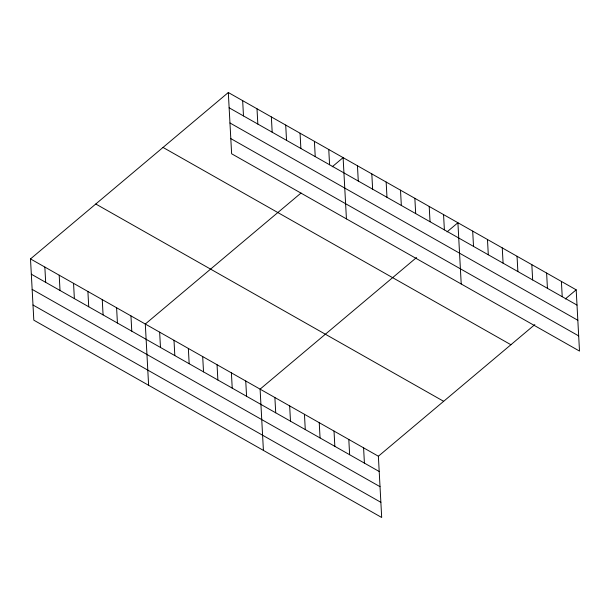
<?xml version="1.0" encoding="UTF-8"?>
<svg xmlns="http://www.w3.org/2000/svg" width="610" height="610" viewBox="0 0 610 610"><rect width="100%" height="100%" fill="white"/><g stroke="black" fill="none" stroke-linecap="round" stroke-linejoin="round"><path stroke-width="0.91" d="M534.84 324.596L378.375 456.227L381.692 517.486L33.817 320.181L30.5 258.922L228.308 92.514L576.183 289.819L579.5 351.078L231.625 153.773L228.308 92.514M301.043 193.019L145.302 324.032L148.619 385.291M332.229 166.782L343.11 157.624L346.427 218.883M416.561 257.519L260.096 389.142L263.413 450.401M447.023 231.891L457.904 222.734L461.221 283.993M565.302 298.969L576.183 289.819M229.139 107.795L577.007 305.091M229.955 122.968L577.83 320.265M230.801 138.6L578.676 335.904M163.03 147.429L510.905 344.734M95.778 204.007L443.653 401.311M30.5 258.922L378.375 456.227M31.323 274.203L379.199 471.499M32.147 289.376L380.022 486.673M32.993 305.008L380.869 502.312M561.398 281.431L562.222 296.712M546.613 273.051L547.437 288.324M531.828 264.664L532.66 279.937M517.044 256.276L517.875 271.557M502.259 247.889L503.09 263.169M487.474 239.509L488.305 254.782M472.689 231.121L473.52 246.394M443.554 214.598L444.385 229.871M429.204 206.462L430.035 221.735M414.853 198.319L415.684 213.599M400.503 190.183L401.334 205.456M386.153 182.047L386.984 197.32M371.81 173.903L372.634 189.176M357.46 165.767L358.284 181.04M363.59 447.839L364.414 463.12M348.806 439.452L349.629 454.732M328.76 149.488L329.583 164.761M334.021 431.072L334.844 446.345M314.409 141.352L315.233 156.625M319.236 422.684L320.059 437.957M300.059 133.209L300.882 148.489M304.451 414.297L305.274 429.577M285.709 125.073L286.532 140.346M289.666 405.917L290.49 421.19M271.358 116.937L272.182 132.21M274.881 397.529L275.712 412.802M257.008 108.793L257.832 124.074M242.658 100.658L243.489 115.93M245.746 381.006L246.577 396.279M231.396 372.862L232.227 388.143M217.046 364.727L217.877 380M202.695 356.591L203.526 371.864M188.345 348.447L189.176 363.728M173.995 340.311L174.826 355.584M159.645 332.175L160.476 347.448M130.952 315.896L131.775 331.169M116.601 307.753L117.425 323.033M102.251 299.617L103.075 314.89M87.901 291.481L88.724 306.754M73.551 283.337L74.374 298.618M59.2 275.202L60.024 290.474M44.85 267.066L45.674 282.338"/></g></svg>
